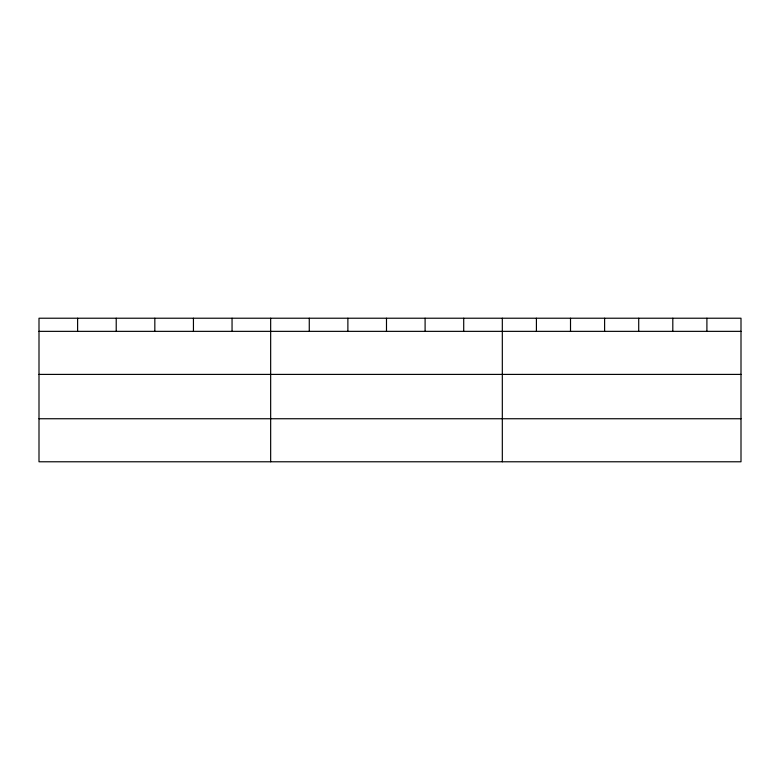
<?xml version="1.0" encoding="UTF-8"?>
<svg xmlns="http://www.w3.org/2000/svg" width="780" height="780" viewBox="0 0 780 780"><rect width="100%" height="100%" fill="white"/><g stroke="black" fill="none" stroke-linecap="round" stroke-linejoin="round"><path stroke-width="1.17" d="M741 374.4L741 318.221L39 318.221L39 461.779L741 461.779L741 374.4L39 374.4M39 331.354L741 331.354M39 418.743L741 418.743M706.904 318.221L706.904 331.354M672.808 318.221L672.808 331.354M638.713 318.221L638.713 331.354M604.607 318.221L604.607 331.354M570.511 318.221L570.511 331.354M536.416 318.221L536.416 331.354M502.32 318.221L502.32 461.779M463.71 318.221L463.71 331.354M425.1 318.221L425.1 331.354M386.49 318.221L386.49 331.354M347.88 318.221L347.88 331.354M309.27 318.221L309.27 331.354M270.66 318.221L270.66 461.779M232.05 318.221L232.05 331.354M193.44 318.221L193.44 331.354M154.83 318.221L154.83 331.354M116.22 318.221L116.22 331.354M77.61 318.221L77.61 331.354"/></g></svg>
